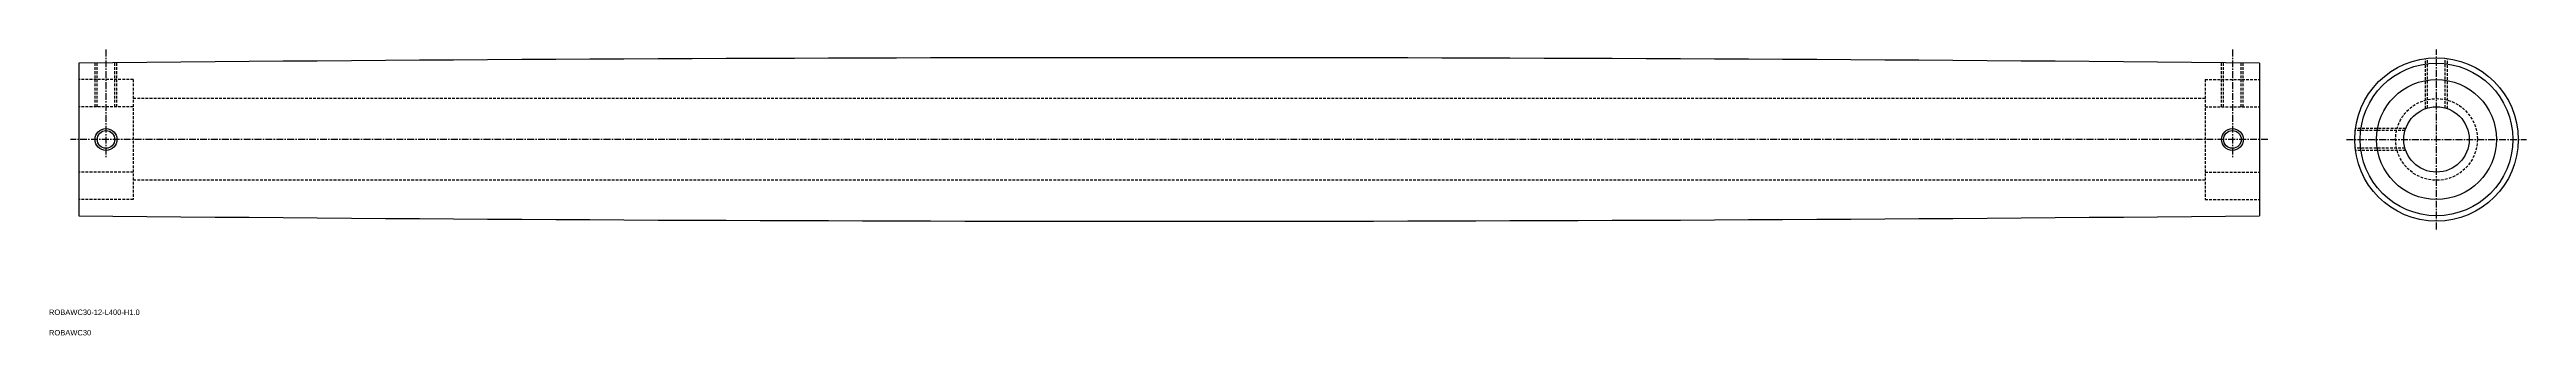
# Model space of a CAD drawing. Extents: x 32 to 486, y -10 to 42.
import ezdxf

# ---------------------------------------------------------------- set-up
doc = ezdxf.new("R2010")
doc.units = 0
doc.linetypes.add('CENTER', pattern=[2, 1.25, -0.25, 0.25, -0.25])
doc.linetypes.add('DASHED', pattern=[0.75, 0.5, -0.25])
doc.layers.get('0').update_dxf_attribs({"linetype": 'CONTINUOUS'})
doc.layers.add('CENTER', color=1, linetype='CENTER')

msp = doc.modelspace()

# ---------------------------------------------------------------- linework, layer by layer
at = {"color": 7, "linetype": 'CONTINUOUS'}
for p, q in [((37.21, 39.85), (37.21, 11.85)), ((437.21, 39.85), (437.21, 11.85))]:
    msp.add_line(p, q, dxfattribs=at)
at = {"color": 3, "linetype": 'DASHED'}
for p, q in [((47.21, 36.85), (37.21, 36.85)), ((40.21, 31.85), (40.21, 39.88)), ((40.59, 31.85), (40.59, 39.89)), ((43.83, 31.85), (43.83, 39.92)), ((44.21, 31.85), (44.21, 39.92)), ((47.21, 36.85), (47.21, 14.85)), ((427.21, 36.85), (437.21, 36.85)), ((427.21, 36.85), (427.21, 14.85)), ((430.21, 31.85), (430.21, 39.92)), ((430.59, 31.85), (430.59, 39.92)), ((433.83, 31.85), (433.83, 39.89)), ((434.21, 31.85), (434.21, 39.88)), ((467.64, 31.51), (467.64, 40.72)), ((468.02, 31.63), (468.02, 40.76)), ((471.26, 31.63), (471.26, 40.76)), ((471.64, 31.51), (471.64, 40.72)), ((47.21, 31.85), (37.21, 31.85)), ((427.21, 33.35), (47.21, 33.35)), ((427.21, 31.85), (437.21, 31.85)), ((463.87, 27.47), (454.73, 27.47)), ((463.99, 27.85), (454.78, 27.85)), ((463.87, 24.23), (454.73, 24.23)), ((463.99, 23.85), (454.78, 23.85)), ((47.21, 19.85), (37.21, 19.85)), ((427.21, 18.35), (47.21, 18.35)), ((427.21, 19.85), (437.21, 19.85)), ((47.21, 14.85), (37.21, 14.85)), ((427.21, 14.85), (437.21, 14.85))]:
    msp.add_line(p, q, dxfattribs=at)
at = {"color": 7, "linetype": 'CONTINUOUS'}
for centre, radius in [((469.64, 25.85), 15), ((469.64, 25.85), 14), ((469.64, 25.85), 11), ((469.64, 25.85), 6), ((42.21, 25.85), 1.62), ((432.21, 25.85), 1.62)]:
    msp.add_circle(centre, radius, dxfattribs=at)
at = {"color": 3, "linetype": 'DASHED'}
msp.add_circle((469.64, 25.85), 7.5, dxfattribs=at)
at = {"color": 3, "linetype": 'CONTINUOUS'}
for centre in [(42.21, 25.85), (432.21, 25.85)]:
    msp.add_circle(centre, 2, dxfattribs=at)
at = {"color": 7, "linetype": 'CONTINUOUS'}
for centre, start, end in [((237.21, -19959.65), 89.427047, 90.572953), ((237.21, 20011.35), 269.427047, 270.572953)]:
    msp.add_arc(centre, 20000.5, start, end, dxfattribs=at)
at = {"layer": 'CENTER', "color": 1, "linetype": 'CENTER'}
for p, q in [((42.21, 42.35), (42.21, 22.35)), ((432.21, 42.35), (432.21, 22.35)), ((469.64, 9.35), (469.64, 42.35)), ((438.71, 25.85), (35.71, 25.85)), ((453.14, 25.85), (486.14, 25.85))]:
    msp.add_line(p, q, dxfattribs=at)

# ---------------------------------------------------------------- texts
at = {"color": 7, "linetype": 'CONTINUOUS'}
for s, p in [('ROBAWC30-12-L400-H1.0', (31.75, -6.36)), ('ROBAWC30', (31.75, -10.11))]:
    msp.add_text(s, height=1, dxfattribs=at).set_placement(p)

doc.saveas('drawing.dxf')
